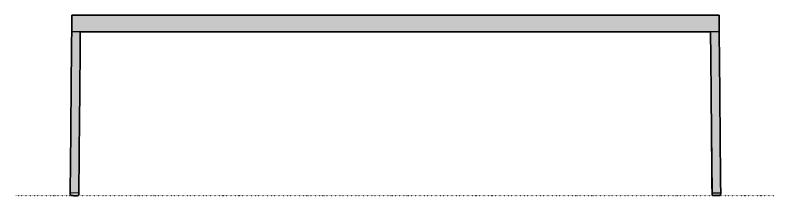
# Model space of a CAD drawing. Header units: millimetres. Extents: x 0 to 2951, y -1031 to 459.
# Drawn here: x 0 to 1930, y 0 to 458 of the extents above; entities that cross this region are included whole.
import ezdxf

# ---------------------------------------------------------------- set-up
doc = ezdxf.new("R2010")
doc.units = ezdxf.units.MM
doc.linetypes.add('Dots', pattern=[1, 0, -1])
doc.layers.add('Blocks', color=7, linetype='Continuous')
doc.layers.add('Blocks$Fill', color=7, linetype='Continuous', true_color=0xffffff)
for name, color, linetype, lineweight, true_color in [('Blocks$Inner', 7, 'Continuous', 25, 0x007f00), ('Blocks$Outline', 7, 'Continuous', 35, 0xff3f3f), ('Groud', 7, 'Dots', 25, 0x243775)]:
    doc.layers.add(name, color=color, linetype=linetype, lineweight=lineweight, true_color=true_color)

# ---------------------------------------------------------------- blocks, each defined once
blk = doc.blocks.new('Balcony Bench Front')
at = {"layer": 'Blocks$Fill'}
blk.add_hatch(color=256, dxfattribs=at).paths.add_polyline_path([(162, 6.6), (162, 6.1), (161.9, 5.5), (161.9, 4.3), (161.9, 4), (161.8, 3.7), (161.8, 3.4), (161.8, 3.1), (161.7, 3), (161.7, 2.8), (161.7, 2.7), (161.7, 2.5), (161.6, 2.4), (161.6, 2.2), (161.6, 2.1), (161.5, 2), (161.5, 1.9), (161.5, 1.8), (161.4, 1.7), (161.4, 1.7), (161.4, 1.6), (161.3, 1.5), (161.3, 1.5), (161.3, 1.4), (161.2, 1.3), (161.2, 1.3), (161.2, 1.2), (161.1, 1.2), (161.1, 1.1), (161, 1), (161, 1), (160.9, 0.9), (160.9, 0.9), (160.8, 0.8), (160.8, 0.7), (160.7, 0.7), (160.7, 0.6), (160.6, 0.6), (160.5, 0.5), (160.5, 0.5), (160.4, 0.4), (160.3, 0.4), (160.3, 0.4), (160.2, 0.3), (160.1, 0.3), (160.1, 0.2), (160, 0.2), (159.9, 0.2), (159.8, 0.1), (159.6, 0), (159.4, 0), (159.3, -0.1), (159.1, -0.1), (159, -0.1), (158.8, -0.2), (158.6, -0.2), (158.3, -0.3), (158, -0.3), (157.6, -0.4), (157.3, -0.4), (156.6, -0.4), (155.9, -0.5), (154.6, -0.5), (150.5, -0.3), (147.5, -0.1), (146.5, -0.1), (145.5, 0.1), (145, 0.1), (144.5, 0.2), (144, 0.3), (143.5, 0.4), (143.2, 0.5), (143, 0.5), (142.7, 0.6), (142.5, 0.7), (142.4, 0.7), (142.3, 0.8), (142.1, 0.8), (142, 0.9), (141.9, 0.9), (141.8, 1), (141.7, 1), (141.6, 1.1), (141.5, 1.1), (141.5, 1.1), (141.4, 1.2), (141.4, 1.2), (141.3, 1.2), (141.3, 1.3), (141.2, 1.3), (141.2, 1.4), (141.1, 1.4), (141.1, 1.4), (141.1, 1.5), (141, 1.5), (141, 1.6), (140.9, 1.6), (140.9, 1.6), (140.9, 1.7), (140.8, 1.7), (140.8, 1.8), (140.7, 1.8), (140.7, 1.9), (140.7, 1.9), (140.6, 2), (140.6, 2), (140.6, 2.1), (140.5, 2.1), (140.5, 2.2), (140.5, 2.2), (140.5, 2.3), (140.4, 2.3), (140.4, 2.4), (140.4, 2.4), (140.4, 2.5), (140.3, 2.6), (140.3, 2.7), (140.3, 2.8), (140.2, 2.9), (140.2, 3), (140.2, 3.1), (140.1, 3.2), (140.1, 3.3), (140.1, 3.5), (140.1, 3.8), (140, 4), (140, 4.2), (140, 4.6), (140, 5.1), (140, 5.9), (140, 7.2), (140, 7.3), (140, 7.4), (140, 7.4), (140, 7.4), (140, 7.5), (140, 7.5), (140, 7.5), (140, 7.5), (140, 7.5), (140, 7.5), (140, 7.5), (140, 7.5), (143.7, 456.2), (143.7, 456.2), (144.2, 456.2), (144.2, 458.4), (144.2, 458.4), (1790.2, 458.4), (1790.2, 458.4), (1790.2, 456.2), (1790.2, 456.2), (1790.2, 456.2), (1790.2, 456.2), (1790.7, 456.2), (1790.7, 456.2), (1790.7, 446.6), (1790.7, 416.2), (1794.5, 7.5), (1794.5, 5.1), (1794.5, 4.8), (1794.4, 4.5), (1794.4, 4.2), (1794.4, 3.9), (1794.4, 3.8), (1794.4, 3.7), (1794.4, 3.5), (1794.3, 3.4), (1794.3, 3.2), (1794.3, 3.1), (1794.2, 2.9), (1794.2, 2.8), (1794.2, 2.7), (1794.2, 2.6), (1794.1, 2.6), (1794.1, 2.5), (1794.1, 2.4), (1794.1, 2.4), (1794, 2.3), (1794, 2.2), (1794, 2.2), (1793.9, 2.1), (1793.9, 2), (1793.8, 2), (1793.8, 1.9), (1793.8, 1.8), (1793.7, 1.8), (1793.7, 1.7), (1793.6, 1.6), (1793.6, 1.6), (1793.5, 1.5), (1793.5, 1.5), (1793.4, 1.4), (1793.4, 1.4), (1793.3, 1.3), (1793.2, 1.3), (1793.2, 1.2), (1793.1, 1.2), (1793, 1.1), (1793, 1.1), (1792.9, 1), (1792.8, 1), (1792.8, 1), (1792.7, 0.9), (1792.5, 0.8), (1792.4, 0.8), (1792.2, 0.7), (1792.1, 0.7), (1791.9, 0.6), (1791.8, 0.6), (1791.6, 0.5), (1791.4, 0.5), (1791.1, 0.4), (1790.8, 0.3), (1790.4, 0.3), (1790.1, 0.2), (1789.4, 0.2), (1788.7, 0.1), (1787.4, 0), (1783.3, 0), (1780.3, 0), (1779.3, 0.1), (1778.3, 0.1), (1777.8, 0.2), (1777.3, 0.2), (1776.8, 0.3), (1776.3, 0.4), (1776, 0.4), (1775.8, 0.5), (1775.5, 0.5), (1775.3, 0.6), (1775.2, 0.6), (1775, 0.7), (1774.9, 0.7), (1774.8, 0.8), (1774.7, 0.8), (1774.6, 0.9), (1774.5, 0.9), (1774.4, 1), (1774.3, 1), (1774.2, 1), (1774.2, 1.1), (1774.1, 1.1), (1774.1, 1.1), (1774, 1.2), (1774, 1.2), (1773.9, 1.2), (1773.9, 1.3), (1773.8, 1.3), (1773.8, 1.3), (1773.8, 1.4), (1773.7, 1.4), (1773.7, 1.5), (1773.6, 1.5), (1773.6, 1.5), (1773.5, 1.6), (1773.5, 1.6), (1773.5, 1.7), (1773.4, 1.7), (1773.4, 1.8), (1773.4, 1.8), (1773.3, 1.8), (1773.3, 1.9), (1773.3, 1.9), (1773.2, 2), (1773.2, 2), (1773.2, 2.1), (1773.1, 2.1), (1773.1, 2.2), (1773.1, 2.2), (1773.1, 2.3), (1773, 2.4), (1773, 2.5), (1772.9, 2.6), (1772.9, 2.7), (1772.9, 2.8), (1772.8, 2.9), (1772.8, 3), (1772.8, 3.1), (1772.7, 3.3), (1772.7, 3.6), (1772.7, 3.8), (1772.6, 4), (1772.6, 4.4), (1772.5, 4.9), (1772.5, 5.8), (1772.5, 6.6), (1772.5, 7.5), (1768.7, 416.2), (165.7, 416.2), (164.8, 313.1)], flags=0)
at = {"layer": 'Blocks$Inner'}
blk.add_line((162, 6.6), (140, 7.5), dxfattribs=at)
blk.add_lwpolyline([(1769.7, 313.1), (1772.5, 7.5), (1794.5, 7.5)], dxfattribs=at)
for points in [[(143.7, 446.6), (143.7, 452.2), (143.7, 456.2), (143.7, 456.2)], [(143.7, 456.2), (143.9, 456.2), (144.1, 456.2), (144.2, 456.2)], [(143.7, 416.2), (143.7, 426.3), (143.7, 436.4), (143.7, 446.6)], [(1790.2, 458.4), (1241.6, 458.4), (692.9, 458.4), (144.2, 458.4)], [(144.2, 458.4), (144.2, 458.4), (144.2, 457.6), (144.2, 456.2)], [(144.2, 456.2), (144.2, 454), (144.2, 450.8), (144.2, 447.3)], [(144.2, 447.3), (144.2, 437.2), (144.2, 427.1), (144.2, 416.9)], [(1790.2, 456.2), (1790.2, 457.6), (1790.2, 458.4), (1790.2, 458.4)], [(1790.7, 456.2), (1790.6, 456.2), (1790.4, 456.2), (1790.2, 456.2)], [(1790.2, 447.3), (1790.2, 450.8), (1790.2, 454), (1790.2, 456.2)], [(1790.2, 416.9), (1790.2, 427.1), (1790.2, 437.2), (1790.2, 447.3)], [(1790.7, 446.6), (1790.7, 452.2), (1790.7, 456.2), (1790.7, 456.2)], [(1790.7, 416.2), (1790.7, 426.3), (1790.7, 436.4), (1790.7, 446.6)], [(140, 7.5), (141.2, 143.7), (142.5, 279.9), (143.7, 416.2)], [(144.2, 416.9), (144.2, 416.9), (144.2, 416.9), (144.2, 416.9)], [(144.2, 416.9), (692.9, 416.9), (1241.6, 416.9), (1790.2, 416.9)], [(165.7, 416.2), (165.4, 381.9), (165.1, 347.6), (164.8, 313.4)], [(165.7, 416.2), (165.4, 381.8), (165.1, 347.5), (164.8, 313.1)], [(165.7, 416.9), (165.7, 416.6), (165.7, 416.4), (165.7, 416.2)], [(172.7, 416.2), (170.4, 416.2), (168, 416.2), (165.7, 416.2)], [(187.3, 416.2), (182.4, 416.2), (177.5, 416.2), (172.7, 416.2)], [(212.2, 416.2), (203.9, 416.2), (195.6, 416.2), (187.3, 416.2)], [(226.8, 416.2), (221.9, 416.2), (217, 416.2), (212.2, 416.2)], [(1707.7, 416.2), (1214, 416.2), (720.4, 416.2), (226.8, 416.2)], [(1722.3, 416.2), (1717.4, 416.2), (1712.5, 416.2), (1707.7, 416.2)], [(1747.2, 416.2), (1738.9, 416.2), (1730.6, 416.2), (1722.3, 416.2)], [(1761.8, 416.2), (1756.9, 416.2), (1752, 416.2), (1747.2, 416.2)], [(1768.7, 416.2), (1766.4, 416.2), (1764.1, 416.2), (1761.8, 416.2)], [(1768.7, 416.9), (1768.7, 416.6), (1768.7, 416.4), (1768.7, 416.2)], [(1768.7, 416.2), (1769, 381.8), (1769.4, 347.5), (1769.7, 313.1)], [(1769.7, 313.4), (1769.4, 347.6), (1769, 381.9), (1768.7, 416.2)], [(1790.2, 416.9), (1790.2, 416.9), (1790.2, 416.9), (1790.2, 416.9)], [(1794.5, 7.5), (1793.2, 143.7), (1792, 279.9), (1790.7, 416.2)], [(164.8, 313.4), (163.8, 211.4), (162.9, 109.5), (162, 7.5)], [(164.8, 313.1), (163.8, 211), (162.9, 108.8), (162, 6.6)], [(1772.5, 7.5), (1771.5, 109.5), (1770.6, 211.4), (1769.7, 313.4)], [(1781.9, 0), (1781.5, 0), (1780.7, 0), (1780.3, 0)], [(149.1, -0.2), (148.7, -0.2), (147.9, -0.2), (147.5, -0.1)]]:
    blk.add_open_spline(points, degree=3, dxfattribs=at)
for points, knots in [([(147.5, -0.1), (147.1, -0.1), (146.8, -0.1), (146.5, -0.1), (146.1, 0), (145.8, 0), (145.5, 0.1), (145.1, 0.1), (144.8, 0.1), (144.5, 0.2), (144.1, 0.3), (143.8, 0.3), (143.5, 0.4), (143.1, 0.5), (142.8, 0.6), (142.5, 0.7), (142.2, 0.8), (141.9, 0.9), (141.6, 1.1), (141.3, 1.2), (141.1, 1.4), (140.9, 1.7), (140.6, 1.9), (140.5, 2.2), (140.4, 2.5), (140.3, 2.7), (140.2, 3), (140.1, 3.3), (140.1, 3.6), (140, 3.9), (140, 4.2), (140, 4.5), (140, 4.8), (140, 5.1), (140, 5.4), (140, 5.7), (140, 5.9), (140, 6.2), (140, 6.5), (140, 6.8), (140, 7.1), (140, 7.4), (140, 7.5)], [15, 15, 15, 15, 16, 16, 16, 17, 17, 17, 18, 18, 18, 19, 19, 19, 20, 20, 20, 21, 21, 21, 22, 22, 22, 23, 23, 23, 24, 24, 24, 25, 25, 25, 26, 26, 26, 27, 27, 27, 28, 28, 28, 29, 29, 29, 29]), ([(162, 6.6), (162, 6.3), (162, 5.9), (161.9, 5.5), (161.9, 5.1), (161.9, 4.7), (161.9, 4.3), (161.9, 3.9), (161.8, 3.5), (161.8, 3.1), (161.7, 2.7), (161.6, 2.3), (161.5, 2), (161.4, 1.6), (161.2, 1.2), (160.9, 0.9), (160.7, 0.6), (160.3, 0.3), (159.9, 0.2), (159.5, 0), (159.1, -0.1), (158.6, -0.2), (158.2, -0.3), (157.7, -0.4), (157.3, -0.4), (156.8, -0.4), (156.4, -0.4), (155.9, -0.5), (155.5, -0.5), (155, -0.5), (154.6, -0.5), (154.1, -0.4), (153.7, -0.4), (153.2, -0.4), (152.7, -0.4), (152.3, -0.4), (151.8, -0.4), (151.4, -0.3), (150.9, -0.3), (150.5, -0.3), (150, -0.3), (149.6, -0.3), (149.1, -0.2)], [0, 0, 0, 0, 1, 1, 1, 2, 2, 2, 3, 3, 3, 4, 4, 4, 5, 5, 5, 6, 6, 6, 7, 7, 7, 8, 8, 8, 9, 9, 9, 10, 10, 10, 11, 11, 11, 12, 12, 12, 13, 13, 13, 14, 14, 14, 14]), ([(1780.3, 0), (1779.9, 0), (1779.6, 0), (1779.3, 0.1), (1778.9, 0.1), (1778.6, 0.1), (1778.3, 0.1), (1777.9, 0.1), (1777.6, 0.2), (1777.3, 0.2), (1776.9, 0.3), (1776.6, 0.3), (1776.3, 0.4), (1775.9, 0.4), (1775.6, 0.5), (1775.3, 0.6), (1775, 0.7), (1774.6, 0.8), (1774.4, 1), (1774.1, 1.1), (1773.8, 1.3), (1773.6, 1.5), (1773.4, 1.8), (1773.2, 2), (1773.1, 2.3), (1772.9, 2.6), (1772.8, 2.8), (1772.8, 3.1), (1772.7, 3.4), (1772.7, 3.7), (1772.6, 4), (1772.6, 4.3), (1772.6, 4.6), (1772.5, 4.9), (1772.5, 5.2), (1772.5, 5.5), (1772.5, 5.8), (1772.5, 6), (1772.5, 6.3), (1772.5, 6.6), (1772.5, 6.9), (1772.5, 7.2), (1772.5, 7.5)], [15, 15, 15, 15, 16, 16, 16, 17, 17, 17, 18, 18, 18, 19, 19, 19, 20, 20, 20, 21, 21, 21, 22, 22, 22, 23, 23, 23, 24, 24, 24, 25, 25, 25, 26, 26, 26, 27, 27, 27, 28, 28, 28, 29, 29, 29, 29]), ([(1794.5, 7.5), (1794.5, 7.1), (1794.5, 6.7), (1794.5, 6.3), (1794.5, 5.9), (1794.5, 5.5), (1794.5, 5.1), (1794.5, 4.7), (1794.4, 4.3), (1794.4, 3.9), (1794.4, 3.6), (1794.3, 3.2), (1794.2, 2.8), (1794.1, 2.4), (1793.9, 2), (1793.7, 1.7), (1793.4, 1.4), (1793.1, 1.1), (1792.7, 0.9), (1792.3, 0.7), (1791.9, 0.6), (1791.4, 0.5), (1791, 0.4), (1790.5, 0.3), (1790.1, 0.2), (1789.6, 0.2), (1789.2, 0.1), (1788.7, 0.1), (1788.3, 0.1), (1787.8, 0.1), (1787.4, 0), (1786.9, 0), (1786.5, 0), (1786, 0), (1785.6, 0), (1785.1, 0), (1784.7, 0), (1784.2, 0), (1783.7, 0), (1783.3, 0), (1782.8, 0), (1782.4, 0), (1781.9, 0)], [0, 0, 0, 0, 1, 1, 1, 2, 2, 2, 3, 3, 3, 4, 4, 4, 5, 5, 5, 6, 6, 6, 7, 7, 7, 8, 8, 8, 9, 9, 9, 10, 10, 10, 11, 11, 11, 12, 12, 12, 13, 13, 13, 14, 14, 14, 14])]:
    blk.add_open_spline(points, degree=3, knots=knots, dxfattribs=at)
at = {"layer": 'Blocks$Outline'}
for points, knots in [([(140, 7.5), (141.2, 143.7), (142.5, 279.9), (143.7, 416.2), (143.7, 426.3), (143.7, 436.4), (143.7, 446.6), (143.7, 452.2), (143.7, 456.2), (143.7, 456.2), (143.9, 456.2), (144.1, 456.2), (144.2, 456.2)], [34.003, 34.003, 34.003, 34.003, 35.003, 35.003, 35.003, 36.003, 36.003, 36.003, 37.003, 37.003, 37.003, 38.002999, 38.002999, 38.002999, 38.002999]), ([(144.2, 456.2), (144.2, 457.6), (144.2, 458.4), (144.2, 458.4), (692.9, 458.4), (1241.6, 458.4), (1790.2, 458.4), (1790.2, 458.4), (1790.2, 457.6), (1790.2, 456.2), (1790.2, 456.2), (1790.2, 456.2), (1790.2, 456.2)], [-9, -9, -9, -9, -8, -8, -8, -7, -7, -7, -6, -6, -6, -6, -6, -6, -6]), ([(1790.2, 456.2), (1790.4, 456.2), (1790.6, 456.2), (1790.7, 456.2), (1790.7, 456.2), (1790.7, 452.2), (1790.7, 446.6), (1790.7, 436.4), (1790.7, 426.3), (1790.7, 416.2), (1792, 279.9), (1793.2, 143.7), (1794.5, 7.5)], [-333.63724, -333.63724, -333.63724, -333.63724, -332.63724, -332.63724, -332.63724, -331.63724, -331.63724, -331.63724, -330.63724, -330.63724, -330.63724, -329.63724, -329.63724, -329.63724, -329.63724]), ([(1768.7, 416.2), (1766.4, 416.2), (1764.1, 416.2), (1761.8, 416.2), (1756.9, 416.2), (1752, 416.2), (1747.2, 416.2), (1738.9, 416.2), (1730.6, 416.2), (1722.3, 416.2), (1717.4, 416.2), (1712.5, 416.2), (1707.7, 416.2), (1214, 416.2), (720.4, 416.2), (226.8, 416.2), (221.9, 416.2), (217, 416.2), (212.2, 416.2), (203.9, 416.2), (195.6, 416.2), (187.3, 416.2), (182.4, 416.2), (177.5, 416.2), (172.7, 416.2), (170.4, 416.2), (168, 416.2), (165.7, 416.2), (165.4, 381.8), (165.1, 347.5), (164.8, 313.1), (163.8, 211), (162.9, 108.8), (162, 6.6)], [1, 1, 1, 1, 2, 2, 2, 3, 3, 3, 4, 4, 4, 5, 5, 5, 6, 6, 6, 7, 7, 7, 8, 8, 8, 9, 9, 9, 10, 10, 10, 11, 11, 11, 12, 12, 12, 12]), ([(1772.5, 7.5), (1771.5, 109.4), (1770.6, 211.3), (1769.7, 313.1), (1769.4, 347.5), (1769, 381.8), (1768.7, 416.2)], [-307.651184, -307.651184, -307.651184, -307.651184, -2, -2, -2, -1, -1, -1, -1]), ([(162, 6.6), (162, 6.3), (162, 5.9), (161.9, 5.5), (161.9, 5.1), (161.9, 4.7), (161.9, 4.3), (161.9, 3.9), (161.8, 3.5), (161.8, 3.1), (161.7, 2.7), (161.6, 2.3), (161.5, 2), (161.4, 1.6), (161.2, 1.2), (160.9, 0.9), (160.7, 0.6), (160.3, 0.3), (159.9, 0.2), (159.5, 0), (159.1, -0.1), (158.6, -0.2), (158.2, -0.3), (157.7, -0.4), (157.3, -0.4), (156.8, -0.4), (156.4, -0.4), (155.9, -0.5), (155.5, -0.5), (155, -0.5), (154.6, -0.5), (154.1, -0.4), (153.7, -0.4), (153.2, -0.4), (152.7, -0.4), (152.3, -0.4), (151.8, -0.4), (151.4, -0.3), (150.9, -0.3), (150.5, -0.3), (150, -0.3), (149.6, -0.3), (149.1, -0.2), (148.7, -0.2), (147.9, -0.2), (147.5, -0.1), (147.1, -0.1), (146.8, -0.1), (146.5, -0.1), (146.1, 0), (145.8, 0), (145.5, 0.1), (145.1, 0.1), (144.8, 0.1), (144.5, 0.2), (144.1, 0.3), (143.8, 0.3), (143.5, 0.4), (143.1, 0.5), (142.8, 0.6), (142.5, 0.7), (142.2, 0.8), (141.9, 0.9), (141.6, 1.1), (141.3, 1.2), (141.1, 1.4), (140.9, 1.7), (140.6, 1.9), (140.5, 2.2), (140.4, 2.5), (140.3, 2.7), (140.2, 3), (140.1, 3.3), (140.1, 3.6), (140, 3.9), (140, 4.2), (140, 4.5), (140, 4.8), (140, 5.1), (140, 5.4), (140, 5.7), (140, 5.9), (140, 6.2), (140, 6.5), (140, 6.8), (140, 7.1), (140, 7.4), (140, 7.5)], [0, 0, 0, 0, 1, 1, 1, 2, 2, 2, 3, 3, 3, 4, 4, 4, 5, 5, 5, 6, 6, 6, 7, 7, 7, 8, 8, 8, 9, 9, 9, 10, 10, 10, 11, 11, 11, 12, 12, 12, 13, 13, 13, 14, 14, 14, 15, 15, 15, 16, 16, 16, 17, 17, 17, 18, 18, 18, 19, 19, 19, 20, 20, 20, 21, 21, 21, 22, 22, 22, 23, 23, 23, 24, 24, 24, 25, 25, 25, 26, 26, 26, 27, 27, 27, 28, 28, 28, 29, 29, 29, 29]), ([(1794.5, 7.5), (1794.5, 7.1), (1794.5, 6.7), (1794.5, 6.3), (1794.5, 5.9), (1794.5, 5.5), (1794.5, 5.1), (1794.5, 4.7), (1794.4, 4.3), (1794.4, 3.9), (1794.4, 3.6), (1794.3, 3.2), (1794.2, 2.8), (1794.1, 2.4), (1793.9, 2), (1793.7, 1.7), (1793.4, 1.4), (1793.1, 1.1), (1792.7, 0.9), (1792.3, 0.7), (1791.9, 0.6), (1791.4, 0.5), (1791, 0.4), (1790.5, 0.3), (1790.1, 0.2), (1789.6, 0.2), (1789.2, 0.1), (1788.7, 0.1), (1788.3, 0.1), (1787.8, 0.1), (1787.4, 0), (1786.9, 0), (1786.5, 0), (1786, 0), (1785.6, 0), (1785.1, 0), (1784.7, 0), (1784.2, 0), (1783.7, 0), (1783.3, 0), (1782.8, 0), (1782.4, 0), (1781.9, 0), (1781.5, 0), (1780.7, 0), (1780.3, 0), (1779.9, 0), (1779.6, 0), (1779.3, 0.1), (1778.9, 0.1), (1778.6, 0.1), (1778.3, 0.1), (1777.9, 0.1), (1777.6, 0.2), (1777.3, 0.2), (1776.9, 0.3), (1776.6, 0.3), (1776.3, 0.4), (1775.9, 0.4), (1775.6, 0.5), (1775.3, 0.6), (1775, 0.7), (1774.6, 0.8), (1774.4, 1), (1774.1, 1.1), (1773.8, 1.3), (1773.6, 1.5), (1773.4, 1.8), (1773.2, 2), (1773.1, 2.3), (1772.9, 2.6), (1772.8, 2.8), (1772.8, 3.1), (1772.7, 3.4), (1772.7, 3.7), (1772.6, 4), (1772.6, 4.3), (1772.6, 4.6), (1772.5, 4.9), (1772.5, 5.2), (1772.5, 5.5), (1772.5, 5.8), (1772.5, 6), (1772.5, 6.3), (1772.5, 6.6), (1772.5, 6.9), (1772.5, 7.2), (1772.5, 7.5)], [0, 0, 0, 0, 1, 1, 1, 2, 2, 2, 3, 3, 3, 4, 4, 4, 5, 5, 5, 6, 6, 6, 7, 7, 7, 8, 8, 8, 9, 9, 9, 10, 10, 10, 11, 11, 11, 12, 12, 12, 13, 13, 13, 14, 14, 14, 15, 15, 15, 16, 16, 16, 17, 17, 17, 18, 18, 18, 19, 19, 19, 20, 20, 20, 21, 21, 21, 22, 22, 22, 23, 23, 23, 24, 24, 24, 25, 25, 25, 26, 26, 26, 27, 27, 27, 28, 28, 28, 29, 29, 29, 29])]:
    blk.add_open_spline(points, degree=3, knots=knots, dxfattribs=at)

msp = doc.modelspace()

# ---------------------------------------------------------------- linework, layer by layer
at = {"layer": 'Groud'}
msp.add_lwpolyline([(0, 0), (1929.6, 0)], dxfattribs=at)

# ---------------------------------------------------------------- block references
at = {"layer": 'Blocks'}
msp.add_blockref('Balcony Bench Front', (0, 0), dxfattribs=at)

doc.saveas('drawing.dxf')
